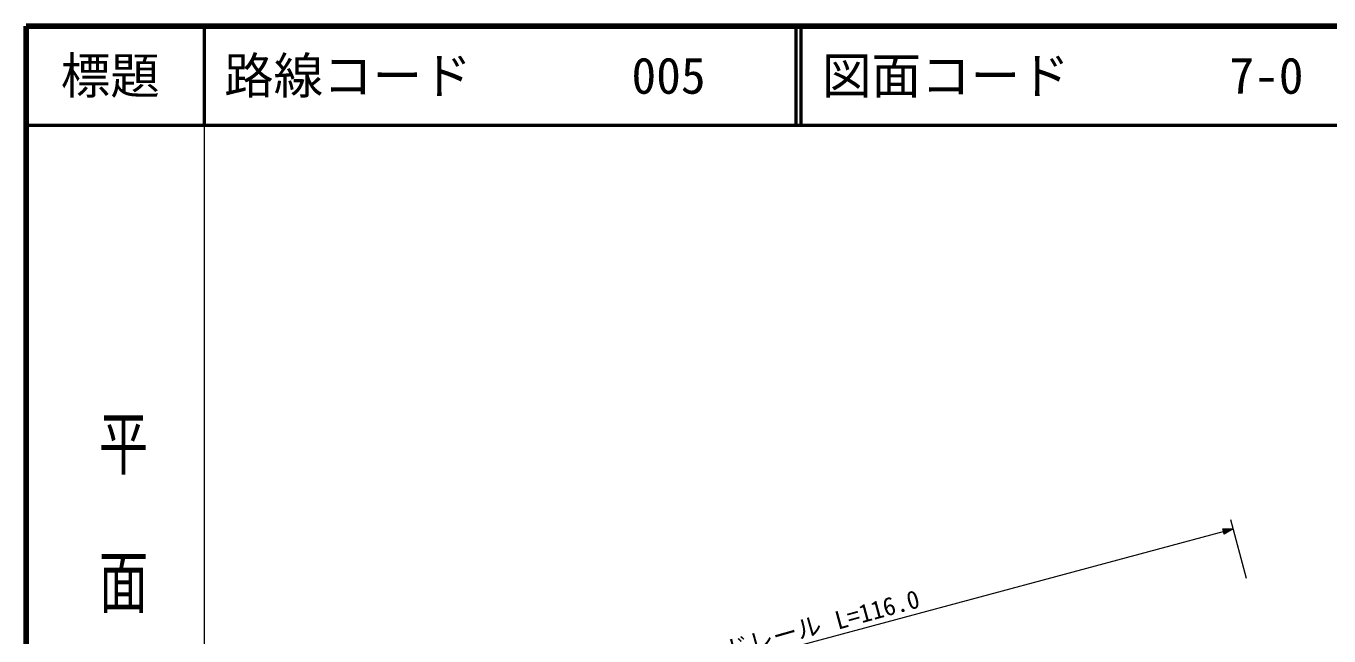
# Model space of a CAD drawing. Units: millimetres, scale not verified. Extents: x 40000 to 680000, y 20000 to 380000.
# Drawn here: x 40000 to 171574, y 318438 to 380000 of the extents above; entities that cross this region are included whole.
import ezdxf
from ezdxf.enums import TextEntityAlignment as Align

# ---------------------------------------------------------------- set-up
doc = ezdxf.new("R2010")
doc.units = ezdxf.units.MM
doc.header["$LTSCALE"] = 1000
for name, color, linetype, lineweight in [('M-STR-HTXT', 7, 'Continuous', 13), ('M-TTL', 2, 'Continuous', 140), ('M-TTL-BAND', 7, 'Continuous', 13), ('M-TTL-LINE', 7, 'Continuous', 50)]:
    doc.layers.add(name, color=color, linetype=linetype, lineweight=lineweight)
doc.layers.add('M-TTL-TXT', color=7, linetype='Continuous')
doc.styles.add('@ＭＳ ゴシック', font='')
doc.styles.add('ＭＳ ゴシック', font='')
doc.styles.get('@ＭＳ ゴシック').set_extended_font_data('@MS Gothic')
doc.styles.get('ＭＳ ゴシック').set_extended_font_data('MS Gothic')

msp = doc.modelspace()

# ---------------------------------------------------------------- linework, layer by layer
at = {"layer": 'M-STR-HTXT'}
for p, q in [((78612, 306912), (161892, 329234)), ((160998, 328703), (160854, 329248)), ((160854, 329248), (161892, 329234)), ((161016, 328791), (160913, 329180)), ((160913, 329180), (161622, 329162)), ((160972, 329113), (161467, 329120)), ((161034, 328879), (160972, 329113)), ((161892, 329234), (160998, 328703)), ((161622, 329162), (161016, 328791)), ((161031, 329045), (161235, 329058)), ((161052, 328967), (161031, 329045)), ((161467, 329120), (161034, 328879)), ((161235, 329058), (161052, 328967)), ((161635, 330207), (163205, 324272))]:
    msp.add_line(p, q, dxfattribs=at)
at = {"layer": 'M-TTL'}
for p, q in [((40000, 380000), (40000, 20000)), ((680000, 380000), (40000, 380000))]:
    msp.add_line(p, q, dxfattribs=at)
at = {"layer": 'M-TTL-BAND'}
msp.add_line((58000, 370000), (58000, 20000), dxfattribs=at)
at = {"layer": 'M-TTL-LINE'}
for p, q in [((58000, 380000), (58000, 370000)), ((117750, 380000), (117750, 370000)), ((118250, 380000), (118250, 370000)), ((40000, 370000), (680000, 370000))]:
    msp.add_line(p, q, dxfattribs=at)

# ---------------------------------------------------------------- texts
at = {"layer": 'M-STR-HTXT', "style": 'ＭＳ ゴシック'}
for s, rotation, p in [('L=116.0', 15.294, (122126, 318532)), ('ガ－ドレール', 15.797, (106211, 314159))]:
    msp.add_text(s, height=1833, rotation=rotation, dxfattribs=at).set_placement(p, align=Align.BOTTOM_LEFT)
at = {"layer": 'M-TTL-BAND', "style": '@ＭＳ ゴシック', "width": 1.4}
msp.add_text('平  面  図', height=3666, rotation=270, dxfattribs=at).set_placement((49777, 306475), align=Align.MIDDLE_RIGHT)
at = {"layer": 'M-TTL-TXT', "style": 'ＭＳ ゴシック'}
msp.add_text('標題', height=3666, dxfattribs=at).set_placement((48500, 375000), align=Align.MIDDLE_CENTER)
for s, p in [('路線コード', (60000, 375000)), ('005', (101142, 375000)), ('図面コード', (120380, 375000)), ('7-0', (161521, 375000))]:
    msp.add_text(s, height=3666, dxfattribs=at).set_placement(p, align=Align.MIDDLE_LEFT)

doc.saveas('drawing.dxf')
